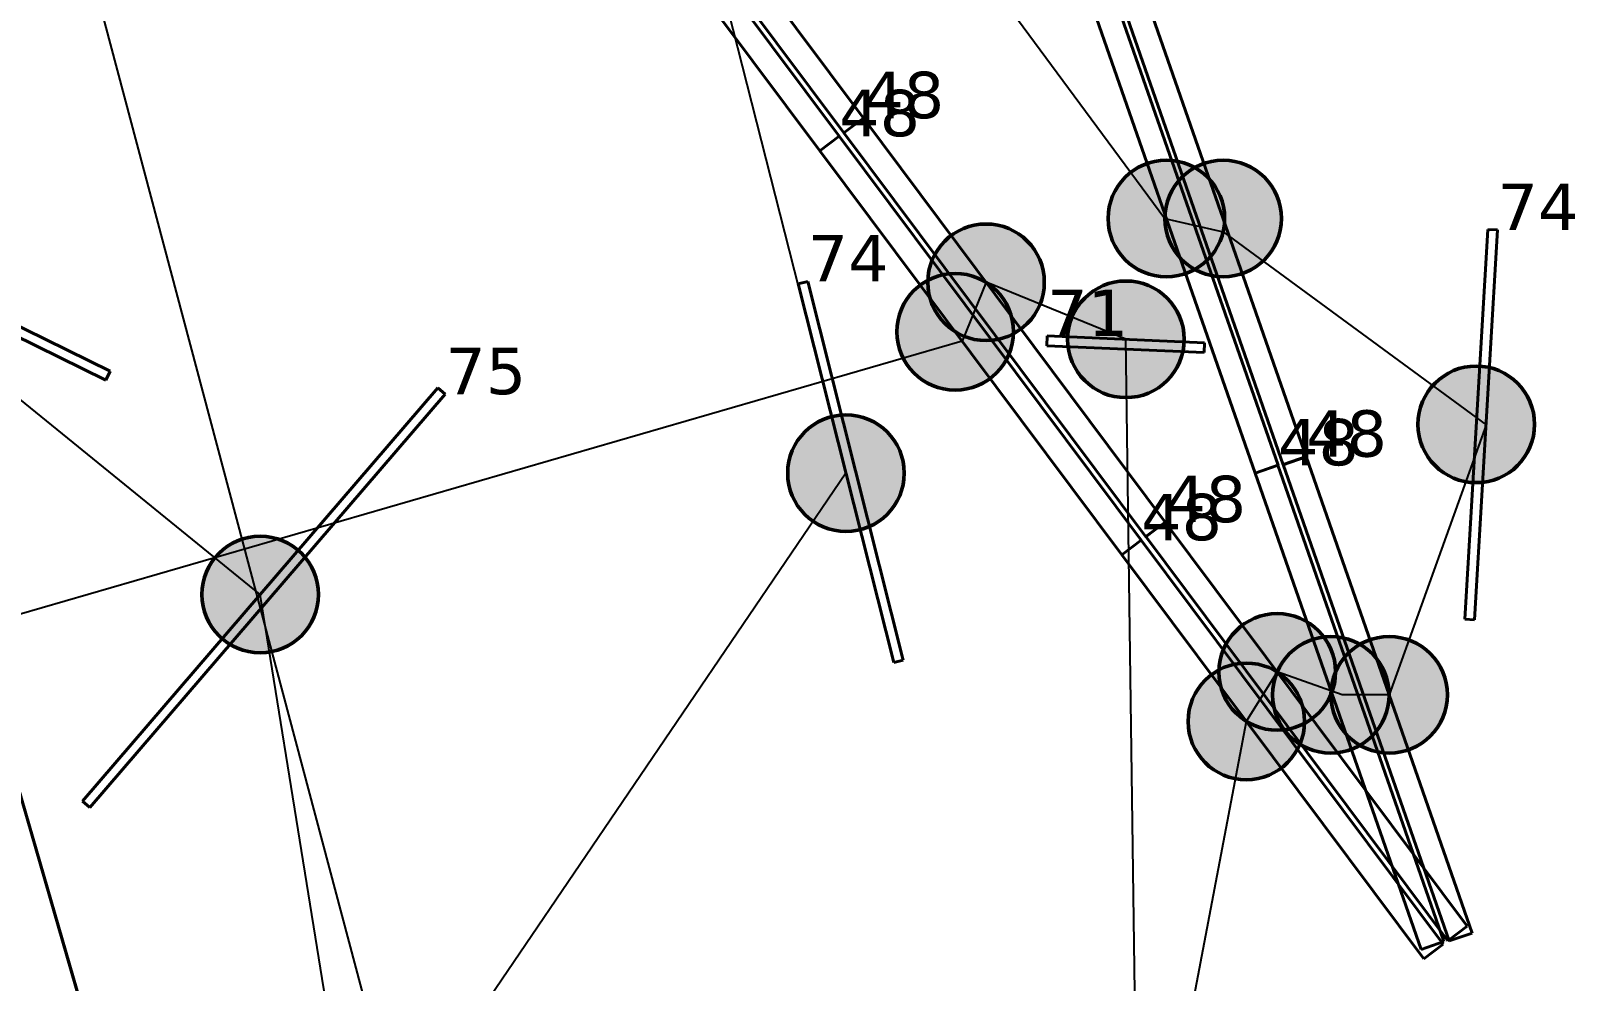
# Model space of a CAD drawing. Header units: millimetres. Extents: x -243740 to 150609, y -473655 to -165121.
# Drawn here: x 20998 to 27001, y -339110 to -335422 of the extents above; entities that cross this region are included whole.
import ezdxf

# ---------------------------------------------------------------- set-up
doc = ezdxf.new("R2010")
doc.units = ezdxf.units.MM
for name, color, linetype in [('_HMI', 6, 'Continuous'), ('_Гр.ЩД-1C.10.4.I9.1', 6, 'Continuous'), ('_Гр.ЩД-1C.10.4.I9.2', 6, 'Continuous'), ('_Гр.ЩД-1C.10.4.I9.4', 6, 'Continuous'), ('_Гр.ЩД-1C.10.4.I9.5', 6, 'Continuous'), ('_Гр.ЩД-1C.10.4.I9.7', 6, 'Continuous'), ('_Гр.ЩД-1C.10.4.I9.8', 6, 'Continuous')]:
    doc.layers.add(name, color=color, linetype=linetype)
for name, color, linetype, lineweight in [('_освещение_dali', 3, 'Continuous', 50), ('DLX_FL1_LUM 122', 1, 'Continuous', 40), ('DLX_FL1_LUM 222', 5, 'Continuous', 40), ('DLX_LUM 12', 5, 'Continuous', 40), ('DLX_LUM 14', 5, 'Continuous', 40), ('DLX_LUM 17', 5, 'Continuous', 40), ('DLX_LUM 18', 5, 'Continuous', 40)]:
    doc.layers.add(name, color=color, linetype=linetype, lineweight=lineweight)
doc.styles.add('TableTextStyle', font='')
doc.styles.get('TableTextStyle').set_extended_font_data('VERDANA.TTF')
doc.linetypes.add('Truba', pattern='A,3e-05,[4,MSH_7,S=1,R=0,X=0,Y=0],-3.022072', length=3.022102)

# ---------------------------------------------------------------- blocks, each defined once
blk = doc.blocks.new('A$Caabd1818')
at = {"layer": 'DLX_FL1_LUM 122'}
for points in [[(19088, 63329.4, 0), (20260.5, 61761.3, 0)], [(20260.5, 61761.3, 0), (19088, 63329.4, 0)], [(20260.5, 61761.3, 0), (19088, 63329.4, 0)], [(19088, 63329.4, 0), (20260.5, 61761.3, 0)], [(18994.3, 63259.4, 0), (20166.8, 61691.2, 0)], [(20166.8, 61691.2, 0), (18994.3, 63259.4, 0)], [(20166.8, 61691.2, 0), (18994.3, 63259.4, 0)], [(18994.3, 63259.4, 0), (20166.8, 61691.2, 0)], [(20185.2, 61705, 0), (19012.7, 63273.1, 0)], [(19012.7, 63273.1, 0), (20185.2, 61705, 0)], [(19012.7, 63273.1, 0), (20185.2, 61705, 0)], [(20185.2, 61705, 0), (19012.7, 63273.1, 0)], [(20091.5, 61634.9, 0), (18919, 63203.1, 0)], [(18919, 63203.1, 0), (20091.5, 61634.9, 0)], [(18919, 63203.1, 0), (20091.5, 61634.9, 0)], [(20091.5, 61634.9, 0), (18919, 63203.1, 0)], [(20260.5, 61761.3, 0), (20185.2, 61705, 0)], [(20185.2, 61705, 0), (20260.5, 61761.3, 0)], [(20185.2, 61705, 0), (20260.5, 61761.3, 0)], [(20260.5, 61761.3, 0), (20185.2, 61705, 0)], [(20260.5, 61761.3, 0), (20260.5, 61761.3, 0)], [(20260.5, 61761.3, 0), (20260.5, 61761.3, 0)], [(20166.8, 61691.2, 0), (20091.5, 61634.9, 0)], [(20091.5, 61634.9, 0), (20166.8, 61691.2, 0)], [(20091.5, 61634.9, 0), (20166.8, 61691.2, 0)], [(20166.8, 61691.2, 0), (20091.5, 61634.9, 0)], [(20166.8, 61691.2, 0), (20166.8, 61691.2, 0)], [(20166.8, 61691.2, 0), (20166.8, 61691.2, 0)], [(20185.2, 61705, 0), (20185.2, 61705, 0)], [(20185.2, 61705, 0), (20185.2, 61705, 0)], [(20091.5, 61634.9, 0), (20091.5, 61634.9, 0)], [(20091.5, 61634.9, 0), (20091.5, 61634.9, 0)]]:
    blk.add_polyline3d(points, dxfattribs=at)
at = {"layer": 'DLX_FL1_LUM 222'}
for points in [[(21225.9, 62262.9, 0), (21870.5, 60414, 0)], [(21870.5, 60414, 0), (21225.9, 62262.9, 0)], [(21870.5, 60414, 0), (21225.9, 62262.9, 0)], [(21225.9, 62262.9, 0), (21870.5, 60414, 0)], [(21890.9, 60416.5, 0), (21246.3, 62265.4, 0)], [(21246.3, 62265.4, 0), (21890.9, 60416.5, 0)], [(21246.3, 62265.4, 0), (21890.9, 60416.5, 0)], [(21890.9, 60416.5, 0), (21246.3, 62265.4, 0)], [(21335.1, 62296.3, 0), (21979.7, 60447.4, 0)], [(21979.7, 60447.4, 0), (21335.1, 62296.3, 0)], [(21979.7, 60447.4, 0), (21335.1, 62296.3, 0)], [(21335.1, 62296.3, 0), (21979.7, 60447.4, 0)], [(21781.7, 60383, 0), (21137.1, 62231.9, 0)], [(21137.1, 62231.9, 0), (21781.7, 60383, 0)], [(21137.1, 62231.9, 0), (21781.7, 60383, 0)], [(21781.7, 60383, 0), (21137.1, 62231.9, 0)], [(20185.1, 61705.1, 0), (20260.4, 61761.4, 0)], [(20260.4, 61761.4, 0), (20185.1, 61705.1, 0)], [(20260.4, 61761.4, 0), (20185.1, 61705.1, 0)], [(20185.1, 61705.1, 0), (20260.4, 61761.4, 0)], [(20260.4, 61761.4, 0), (20260.4, 61761.4, 0)], [(20260.4, 61761.4, 0), (21432.9, 60193.3, 0)], [(21432.9, 60193.3, 0), (20260.4, 61761.4, 0)], [(20260.4, 61761.4, 0), (20260.4, 61761.4, 0)], [(21432.9, 60193.3, 0), (20260.4, 61761.4, 0)], [(20260.4, 61761.4, 0), (21432.9, 60193.3, 0)], [(20091.4, 61635.1, 0), (20166.7, 61691.4, 0)], [(20166.7, 61691.4, 0), (20091.4, 61635.1, 0)], [(20166.7, 61691.4, 0), (20091.4, 61635.1, 0)], [(20091.4, 61635.1, 0), (20166.7, 61691.4, 0)], [(20166.7, 61691.4, 0), (20166.7, 61691.4, 0)], [(20166.7, 61691.4, 0), (21339.2, 60123.2, 0)], [(21339.2, 60123.2, 0), (20166.7, 61691.4, 0)], [(20166.7, 61691.4, 0), (20166.7, 61691.4, 0)], [(21339.2, 60123.2, 0), (20166.7, 61691.4, 0)], [(20166.7, 61691.4, 0), (21339.2, 60123.2, 0)], [(21357.6, 60137, 0), (20185.1, 61705.1, 0)], [(20185.1, 61705.1, 0), (20185.1, 61705.1, 0)], [(20185.1, 61705.1, 0), (21357.6, 60137, 0)], [(20185.1, 61705.1, 0), (20185.1, 61705.1, 0)], [(20185.1, 61705.1, 0), (21357.6, 60137, 0)], [(21357.6, 60137, 0), (20185.1, 61705.1, 0)], [(21263.9, 60066.9, 0), (20091.4, 61635.1, 0)], [(20091.4, 61635.1, 0), (20091.4, 61635.1, 0)], [(20091.4, 61635.1, 0), (21263.9, 60066.9, 0)], [(20091.4, 61635.1, 0), (20091.4, 61635.1, 0)], [(20091.4, 61635.1, 0), (21263.9, 60066.9, 0)], [(21263.9, 60066.9, 0), (20091.4, 61635.1, 0)], [(21781.6, 60383.2, 0), (21870.4, 60414.1, 0)], [(21870.4, 60414.1, 0), (21781.6, 60383.2, 0)], [(21870.4, 60414.1, 0), (21781.6, 60383.2, 0)], [(21781.6, 60383.2, 0), (21870.4, 60414.1, 0)], [(21870.5, 60414, 0), (21781.7, 60383, 0)], [(21781.7, 60383, 0), (21870.5, 60414, 0)], [(21781.7, 60383, 0), (21870.5, 60414, 0)], [(21870.5, 60414, 0), (21781.7, 60383, 0)], [(21870.4, 60414.1, 0), (21870.4, 60414.1, 0)], [(21870.4, 60414.1, 0), (22515, 58565.3, 0)], [(22515, 58565.3, 0), (21870.4, 60414.1, 0)], [(21870.4, 60414.1, 0), (21870.4, 60414.1, 0)], [(22515, 58565.3, 0), (21870.4, 60414.1, 0)], [(21870.4, 60414.1, 0), (22515, 58565.3, 0)], [(21870.5, 60414, 0), (21870.5, 60414, 0)], [(21870.5, 60414, 0), (21870.5, 60414, 0)], [(21890.9, 60416.6, 0), (21979.6, 60447.6, 0)], [(21979.6, 60447.6, 0), (21890.9, 60416.6, 0)], [(21979.6, 60447.6, 0), (21890.9, 60416.6, 0)], [(21890.9, 60416.6, 0), (21979.6, 60447.6, 0)], [(21979.7, 60447.4, 0), (21890.9, 60416.5, 0)], [(21890.9, 60416.5, 0), (21979.7, 60447.4, 0)], [(21890.9, 60416.5, 0), (21979.7, 60447.4, 0)], [(21979.7, 60447.4, 0), (21890.9, 60416.5, 0)], [(22535.4, 58567.8, 0), (21890.9, 60416.6, 0)], [(21890.9, 60416.6, 0), (21890.9, 60416.6, 0)], [(21890.9, 60416.6, 0), (22535.4, 58567.8, 0)], [(21890.9, 60416.6, 0), (21890.9, 60416.6, 0)], [(21890.9, 60416.6, 0), (22535.4, 58567.8, 0)], [(22535.4, 58567.8, 0), (21890.9, 60416.6, 0)], [(21890.9, 60416.5, 0), (21890.9, 60416.5, 0)], [(21890.9, 60416.5, 0), (21890.9, 60416.5, 0)], [(21979.6, 60447.6, 0), (21979.6, 60447.6, 0)], [(21979.6, 60447.6, 0), (22624.2, 58598.7, 0)], [(22624.2, 58598.7, 0), (21979.6, 60447.6, 0)], [(21979.6, 60447.6, 0), (21979.6, 60447.6, 0)], [(22624.2, 58598.7, 0), (21979.6, 60447.6, 0)], [(21979.6, 60447.6, 0), (22624.2, 58598.7, 0)], [(21979.7, 60447.4, 0), (21979.7, 60447.4, 0)], [(21979.7, 60447.4, 0), (21979.7, 60447.4, 0)], [(22426.2, 58534.3, 0), (21781.6, 60383.2, 0)], [(21781.6, 60383.2, 0), (21781.6, 60383.2, 0)], [(21781.6, 60383.2, 0), (22426.2, 58534.3, 0)], [(21781.6, 60383.2, 0), (21781.6, 60383.2, 0)], [(21781.6, 60383.2, 0), (22426.2, 58534.3, 0)], [(22426.2, 58534.3, 0), (21781.6, 60383.2, 0)], [(21781.7, 60383, 0), (21781.7, 60383, 0)], [(21781.7, 60383, 0), (21781.7, 60383, 0)], [(21357.5, 60137.1, 0), (21432.8, 60193.4, 0)], [(21432.8, 60193.4, 0), (21357.5, 60137.1, 0)], [(21432.8, 60193.4, 0), (21357.5, 60137.1, 0)], [(21357.5, 60137.1, 0), (21432.8, 60193.4, 0)], [(21432.9, 60193.3, 0), (21357.6, 60137, 0)], [(21357.6, 60137, 0), (21432.9, 60193.3, 0)], [(21357.6, 60137, 0), (21432.9, 60193.3, 0)], [(21432.9, 60193.3, 0), (21357.6, 60137, 0)], [(21432.8, 60193.4, 0), (21432.8, 60193.4, 0)], [(21432.8, 60193.4, 0), (22605.3, 58625.2, 0)], [(22605.3, 58625.2, 0), (21432.8, 60193.4, 0)], [(21432.8, 60193.4, 0), (21432.8, 60193.4, 0)], [(22605.3, 58625.2, 0), (21432.8, 60193.4, 0)], [(21432.8, 60193.4, 0), (22605.3, 58625.2, 0)], [(21432.9, 60193.3, 0), (21432.9, 60193.3, 0)], [(21432.9, 60193.3, 0), (21432.9, 60193.3, 0)], [(21263.8, 60067, 0), (21339.1, 60123.3, 0)], [(21339.1, 60123.3, 0), (21263.8, 60067, 0)], [(21339.1, 60123.3, 0), (21263.8, 60067, 0)], [(21263.8, 60067, 0), (21339.1, 60123.3, 0)], [(21339.2, 60123.2, 0), (21263.9, 60066.9, 0)], [(21263.9, 60066.9, 0), (21339.2, 60123.2, 0)], [(21263.9, 60066.9, 0), (21339.2, 60123.2, 0)], [(21339.2, 60123.2, 0), (21263.9, 60066.9, 0)], [(21339.1, 60123.3, 0), (21339.1, 60123.3, 0)], [(21339.1, 60123.3, 0), (22511.5, 58555.2, 0)], [(22511.5, 58555.2, 0), (21339.1, 60123.3, 0)], [(21339.1, 60123.3, 0), (21339.1, 60123.3, 0)], [(22511.5, 58555.2, 0), (21339.1, 60123.3, 0)], [(21339.1, 60123.3, 0), (22511.5, 58555.2, 0)], [(21339.2, 60123.2, 0), (21339.2, 60123.2, 0)], [(21339.2, 60123.2, 0), (21339.2, 60123.2, 0)], [(22530, 58568.9, 0), (21357.5, 60137.1, 0)], [(21357.5, 60137.1, 0), (21357.5, 60137.1, 0)], [(21357.5, 60137.1, 0), (22530, 58568.9, 0)], [(21357.5, 60137.1, 0), (21357.5, 60137.1, 0)], [(21357.5, 60137.1, 0), (22530, 58568.9, 0)], [(22530, 58568.9, 0), (21357.5, 60137.1, 0)], [(21357.6, 60137, 0), (21357.6, 60137, 0)], [(21357.6, 60137, 0), (21357.6, 60137, 0)], [(22436.3, 58498.9, 0), (21263.8, 60067, 0)], [(21263.8, 60067, 0), (21263.8, 60067, 0)], [(21263.8, 60067, 0), (22436.3, 58498.9, 0)], [(21263.8, 60067, 0), (21263.8, 60067, 0)], [(21263.8, 60067, 0), (22436.3, 58498.9, 0)], [(22436.3, 58498.9, 0), (21263.8, 60067, 0)], [(21263.9, 60066.9, 0), (21263.9, 60066.9, 0)], [(21263.9, 60066.9, 0), (21263.9, 60066.9, 0)], [(22605.3, 58625.2, 0), (22530, 58568.9, 0)], [(22530, 58568.9, 0), (22605.3, 58625.2, 0)], [(22530, 58568.9, 0), (22605.3, 58625.2, 0)], [(22605.3, 58625.2, 0), (22530, 58568.9, 0)], [(22624.2, 58598.7, 0), (22535.4, 58567.8, 0)], [(22535.4, 58567.8, 0), (22624.2, 58598.7, 0)], [(22535.4, 58567.8, 0), (22624.2, 58598.7, 0)], [(22624.2, 58598.7, 0), (22535.4, 58567.8, 0)], [(22605.3, 58625.2, 0), (22605.3, 58625.2, 0)], [(22605.3, 58625.2, 0), (22605.3, 58625.2, 0)], [(22624.2, 58598.7, 0), (22624.2, 58598.7, 0)], [(22624.2, 58598.7, 0), (22624.2, 58598.7, 0)], [(22515, 58565.3, 0), (22426.2, 58534.3, 0)], [(22426.2, 58534.3, 0), (22515, 58565.3, 0)], [(22426.2, 58534.3, 0), (22515, 58565.3, 0)], [(22515, 58565.3, 0), (22426.2, 58534.3, 0)], [(22426.2, 58534.3, 0), (22426.2, 58534.3, 0)], [(22426.2, 58534.3, 0), (22426.2, 58534.3, 0)], [(22511.5, 58555.2, 0), (22436.3, 58498.9, 0)], [(22436.3, 58498.9, 0), (22511.5, 58555.2, 0)], [(22436.3, 58498.9, 0), (22511.5, 58555.2, 0)], [(22511.5, 58555.2, 0), (22436.3, 58498.9, 0)], [(22511.5, 58555.2, 0), (22511.5, 58555.2, 0)], [(22511.5, 58555.2, 0), (22511.5, 58555.2, 0)], [(22515, 58565.3, 0), (22515, 58565.3, 0)], [(22515, 58565.3, 0), (22515, 58565.3, 0)], [(22530, 58568.9, 0), (22530, 58568.9, 0)], [(22530, 58568.9, 0), (22530, 58568.9, 0)], [(22535.4, 58567.8, 0), (22535.4, 58567.8, 0)], [(22535.4, 58567.8, 0), (22535.4, 58567.8, 0)], [(22436.3, 58498.9, 0), (22436.3, 58498.9, 0)], [(22436.3, 58498.9, 0), (22436.3, 58498.9, 0)]]:
    blk.add_polyline3d(points, dxfattribs=at)
at = {"layer": 'DLX_LUM 12'}
for points in [[(22595.3, 59816.4, 0), (22685.2, 61329.7, 0)], [(22685.2, 61329.7, 0), (22595.3, 59816.4, 0)], [(22685.2, 61329.7, 0), (22595.3, 59816.4, 0)], [(22595.3, 59816.4, 0), (22685.2, 61329.7, 0)], [(22723.1, 61327.4, 0), (22633.3, 59814.1, 0)], [(22633.3, 59814.1, 0), (22723.1, 61327.4, 0)], [(22633.3, 59814.1, 0), (22723.1, 61327.4, 0)], [(22723.1, 61327.4, 0), (22633.3, 59814.1, 0)], [(22685.2, 61329.7, 0), (22685.2, 61329.7, 0)], [(22685.2, 61329.7, 0), (22723.1, 61327.4, 0)], [(22723.1, 61327.4, 0), (22685.2, 61329.7, 0)], [(22685.2, 61329.7, 0), (22685.2, 61329.7, 0)], [(22723.1, 61327.4, 0), (22685.2, 61329.7, 0)], [(22685.2, 61329.7, 0), (22723.1, 61327.4, 0)], [(22723.1, 61327.4, 0), (22723.1, 61327.4, 0)], [(22723.1, 61327.4, 0), (22723.1, 61327.4, 0)], [(20007.6, 61118.6, 0), (20044.4, 61127.9, 0)], [(20044.4, 61127.9, 0), (20007.6, 61118.6, 0)], [(20044.4, 61127.9, 0), (20007.6, 61118.6, 0)], [(20007.6, 61118.6, 0), (20044.4, 61127.9, 0)], [(20378.4, 59648.7, 0), (20007.6, 61118.6, 0)], [(20007.6, 61118.6, 0), (20007.6, 61118.6, 0)], [(20007.6, 61118.6, 0), (20378.4, 59648.7, 0)], [(20007.6, 61118.6, 0), (20007.6, 61118.6, 0)], [(20007.6, 61118.6, 0), (20378.4, 59648.7, 0)], [(20378.4, 59648.7, 0), (20007.6, 61118.6, 0)], [(20044.4, 61127.9, 0), (20044.4, 61127.9, 0)], [(20044.4, 61127.9, 0), (20415.3, 59658, 0)], [(20415.3, 59658, 0), (20044.4, 61127.9, 0)], [(20044.4, 61127.9, 0), (20044.4, 61127.9, 0)], [(20415.3, 59658, 0), (20044.4, 61127.9, 0)], [(20044.4, 61127.9, 0), (20415.3, 59658, 0)], [(22595.3, 59816.4, 0), (22595.3, 59816.4, 0)], [(22633.3, 59814.1, 0), (22595.3, 59816.4, 0)], [(22595.3, 59816.4, 0), (22595.3, 59816.4, 0)], [(22595.3, 59816.4, 0), (22633.3, 59814.1, 0)], [(22595.3, 59816.4, 0), (22633.3, 59814.1, 0)], [(22633.3, 59814.1, 0), (22595.3, 59816.4, 0)], [(22633.3, 59814.1, 0), (22633.3, 59814.1, 0)], [(22633.3, 59814.1, 0), (22633.3, 59814.1, 0)], [(20415.3, 59658, 0), (20378.4, 59648.7, 0)], [(20378.4, 59648.7, 0), (20415.3, 59658, 0)], [(20378.4, 59648.7, 0), (20415.3, 59658, 0)], [(20415.3, 59658, 0), (20378.4, 59648.7, 0)], [(20378.4, 59648.7, 0), (20378.4, 59648.7, 0)], [(20378.4, 59648.7, 0), (20378.4, 59648.7, 0)], [(20415.3, 59658, 0), (20415.3, 59658, 0)], [(20415.3, 59658, 0), (20415.3, 59658, 0)]]:
    blk.add_polyline3d(points, dxfattribs=at)
at = {"layer": 'DLX_LUM 14'}
for points in [[(15170.5, 61844.7, 0), (17336.5, 60778.9, 0)], [(17336.5, 60778.9, 0), (15170.5, 61844.7, 0)], [(17336.5, 60778.9, 0), (15170.5, 61844.7, 0)], [(15170.5, 61844.7, 0), (17336.5, 60778.9, 0)], [(17319.7, 60744.9, 0), (15153.7, 61810.6, 0)], [(15153.7, 61810.6, 0), (17319.7, 60744.9, 0)], [(15153.7, 61810.6, 0), (17319.7, 60744.9, 0)], [(17319.7, 60744.9, 0), (15153.7, 61810.6, 0)], [(17336.5, 60778.9, 0), (17319.7, 60744.9, 0)], [(17319.7, 60744.9, 0), (17336.5, 60778.9, 0)], [(17319.7, 60744.9, 0), (17336.5, 60778.9, 0)], [(17336.5, 60778.9, 0), (17319.7, 60744.9, 0)], [(17336.5, 60778.9, 0), (17336.5, 60778.9, 0)], [(17336.5, 60778.9, 0), (17336.5, 60778.9, 0)], [(17319.7, 60744.9, 0), (17319.7, 60744.9, 0)], [(17319.7, 60744.9, 0), (17319.7, 60744.9, 0)]]:
    blk.add_polyline3d(points, dxfattribs=at)
at = {"layer": 'DLX_LUM 17'}
for points in [[(17228.7, 59110.5, 0), (18608.4, 60714.9, 0)], [(18608.4, 60714.9, 0), (17228.7, 59110.5, 0)], [(18608.4, 60714.9, 0), (17228.7, 59110.5, 0)], [(17228.7, 59110.5, 0), (18608.4, 60714.9, 0)], [(18608.4, 60714.9, 0), (18608.4, 60714.9, 0)], [(18608.4, 60714.9, 0), (18637.2, 60690.1, 0)], [(18637.2, 60690.1, 0), (18608.4, 60714.9, 0)], [(18608.4, 60714.9, 0), (18608.4, 60714.9, 0)], [(18637.2, 60690.1, 0), (18608.4, 60714.9, 0)], [(18608.4, 60714.9, 0), (18637.2, 60690.1, 0)], [(18637.2, 60690.1, 0), (17257.5, 59085.7, 0)], [(17257.5, 59085.7, 0), (18637.2, 60690.1, 0)], [(17257.5, 59085.7, 0), (18637.2, 60690.1, 0)], [(18637.2, 60690.1, 0), (17257.5, 59085.7, 0)], [(18637.2, 60690.1, 0), (18637.2, 60690.1, 0)], [(18637.2, 60690.1, 0), (18637.2, 60690.1, 0)], [(17228.7, 59110.5, 0), (17228.7, 59110.5, 0)], [(17257.5, 59085.7, 0), (17228.7, 59110.5, 0)], [(17228.7, 59110.5, 0), (17228.7, 59110.5, 0)], [(17228.7, 59110.5, 0), (17257.5, 59085.7, 0)], [(17228.7, 59110.5, 0), (17257.5, 59085.7, 0)], [(17257.5, 59085.7, 0), (17228.7, 59110.5, 0)], [(17257.5, 59085.7, 0), (17257.5, 59085.7, 0)], [(17257.5, 59085.7, 0), (17257.5, 59085.7, 0)]]:
    blk.add_polyline3d(points, dxfattribs=at)
at = {"layer": 'DLX_LUM 18'}
for points in [[(20972.6, 60878, 0), (20974.3, 60916, 0)], [(20974.3, 60916, 0), (20972.6, 60878, 0)], [(20974.3, 60916, 0), (20972.6, 60878, 0)], [(20972.6, 60878, 0), (20974.3, 60916, 0)], [(21584.1, 60852, 0), (20972.6, 60878, 0)], [(20972.6, 60878, 0), (20972.6, 60878, 0)], [(20972.6, 60878, 0), (21584.1, 60852, 0)], [(20972.6, 60878, 0), (20972.6, 60878, 0)], [(20972.6, 60878, 0), (21584.1, 60852, 0)], [(21584.1, 60852, 0), (20972.6, 60878, 0)], [(20974.3, 60916, 0), (20974.3, 60916, 0)], [(20974.3, 60916, 0), (21585.7, 60890, 0)], [(21585.7, 60890, 0), (20974.3, 60916, 0)], [(20974.3, 60916, 0), (20974.3, 60916, 0)], [(21585.7, 60890, 0), (20974.3, 60916, 0)], [(20974.3, 60916, 0), (21585.7, 60890, 0)], [(21585.7, 60890, 0), (21584.1, 60852, 0)], [(21584.1, 60852, 0), (21585.7, 60890, 0)], [(21584.1, 60852, 0), (21585.7, 60890, 0)], [(21585.7, 60890, 0), (21584.1, 60852, 0)], [(21585.7, 60890, 0), (21585.7, 60890, 0)], [(21585.7, 60890, 0), (21585.7, 60890, 0)], [(21584.1, 60852, 0), (21584.1, 60852, 0)], [(21584.1, 60852, 0), (21584.1, 60852, 0)]]:
    blk.add_polyline3d(points, dxfattribs=at)
blk = doc.blocks.new('A$Cab2378fa')
at = {"lineweight": 25, "true_color": 0xfff5f5}
h = blk.add_hatch(color=7, dxfattribs=at)
h.dxf.hatch_style = 1
h.paths.add_polyline_path([(0, 0), (-141.6, -170.3, 0.174923), (3, -222.4, 0.197808), (162.3, -156.8)])
h.paths.add_polyline_path([(-163.2, 157.6), (0, 0), (147.8, 177.8, 0.175398), (3, 230.2, 0.209014)])
at = {"lineweight": 25}
h = blk.add_hatch(color=0, dxfattribs=at)
h.paths.add_polyline_path([(162.3, -156.8, 0.442338), (147.8, 177.8), (0, 0)])
h.paths.add_polyline_path([(-141.6, -170.3), (0, 0), (-163.2, 157.6, 0.430096)])
blk.add_circle((3, 3.9), 226.3)

msp = doc.modelspace()

# ---------------------------------------------------------------- linework, layer by layer
at = {"layer": '_HMI', "ltscale": 100}
for points in [[(21115.5, -318176.2), (19421.1, -316203.3), (15437.2, -319331.6), (34516.1, -385191.2), (27854.6, -386889.7), (28543.9, -389381.8)], [(28853.6, -317410.4), (23724.3, -322462.7), (19327.5, -325280.8), (17345.8, -325919.9), (34500.1, -385195.3), (27827, -386926.9), (28513, -389416.8)]]:
    msp.add_lwpolyline(points, dxfattribs=at)
at = {"layer": '_Гр.ЩД-1C.10.4.I9.1', "ltscale": 100}
msp.add_lwpolyline([(28165.4, -336442.4), (26661.9, -333352.9), (26211.5, -334145.9), (25488.1, -333672), (24982.5, -334301.2), (24815.3, -334453.6), (24196.7, -334519.1), (25400.7, -336149.9), (25627.1, -336201.2), (26647.9, -336951), (26271.6, -337998.6), (26089.7, -337998.6), (25837.1, -337909.8), (25717.2, -338101.7), (25300.4, -340284.3), (25249.7, -336618.8), (24706.4, -336397.5), (24613.5, -336625.5), (20770, -337739), (34553, -385186.3)], dxfattribs=at)
at = {"layer": '_Гр.ЩД-1C.10.4.I9.2', "ltscale": 100}
msp.add_lwpolyline([(18858.8, -332176.3), (21108, -331961.5), (21299.2, -331840.4), (22640.7, -330293.5), (23356.2, -330914.1), (23956.8, -330914.1), (24307.3, -332364.4), (24140, -332516.9), (23353.7, -332111.2), (22917.7, -332956.3), (22471.6, -333408.4), (22436.3, -333713.6), (22079.4, -334422.3), (23474.9, -335102.8), (23594.9, -334910.8), (24162.7, -337138.1), (22263.5, -339932.9), (21888.2, -337609.1), (20206.4, -336244)], dxfattribs=at)
at = {"layer": '_Гр.ЩД-1C.10.4.I9.4', "ltscale": 100}
msp.add_lwpolyline([(19957.8, -330398.7), (34518.6, -385195.7)], dxfattribs=at)
at = {"layer": '_Гр.ЩД-1C.10.4.I9.5', "ltscale": 100}
msp.add_lwpolyline([(18299, -329209.9), (34518.6, -385195.7)], dxfattribs=at)
at = {"layer": '_Гр.ЩД-1C.10.4.I9.7', "ltscale": 100}
msp.add_lwpolyline([(19774, -315926.1), (15437.2, -319331.6), (34518.6, -385195.7)], dxfattribs=at)
at = {"layer": '_Гр.ЩД-1C.10.4.I9.8', "ltscale": 100}
msp.add_lwpolyline([(23430, -317830), (20739.2, -321085.4), (20552.5, -321833.9), (20309.5, -321833.9), (20101.8, -321863.5), (20000, -322050.4), (16907.4, -324406.4), (34517.5, -385196)], dxfattribs=at)

# ---------------------------------------------------------------- block references
at = {"layer": '_освещение_dali', "color": 5, "ltscale": 100}
for p in [(25403.7, -336153.8), (25624.1, -336153.8), (24703.5, -336401.4), (24583.5, -336593.3), (25246.7, -336622.7), (26607, -336952.7), (24159.7, -337142), (21885.3, -337613), (25834.2, -337913.7), (26042.3, -338002.6), (26268.6, -338002.6), (25714.2, -338105.6)]:
    msp.add_blockref('A$Cab2378fa', p, dxfattribs=at)
at = {"layer": 'Defpoints', "linetype": 'Truba', "ltscale": 100}
msp.add_blockref('A$Caabd1818', (3969.7, -397521.8), dxfattribs=at)

# ---------------------------------------------------------------- texts
at = {"layer": '_освещение_dali', "color": 11, "true_color": 0xff8b52, "style": 'TableTextStyle'}
for s, p in [('48', (24230.1, -335760.4)), ('48', (24136.4, -335830.4)), ('74', (26692.8, -336194.3)), ('71', (24943.9, -336605.8)), ('48', (25949.3, -337074.2)), ('48', (25840.1, -337107.7)), ('48', (25402.5, -337328.4)), ('48', (25308.8, -337398.5))]:
    msp.add_text(s, height=180, dxfattribs=at).set_placement(p)
at = {"layer": '_освещение_dali', "color": 21, "true_color": 0xffae59, "style": 'TableTextStyle'}
for s, p in [('74', (24014.1, -336393.8)), ('75', (22606.9, -336831.7))]:
    msp.add_text(s, height=180, dxfattribs=at).set_placement(p)

doc.saveas('drawing.dxf')
